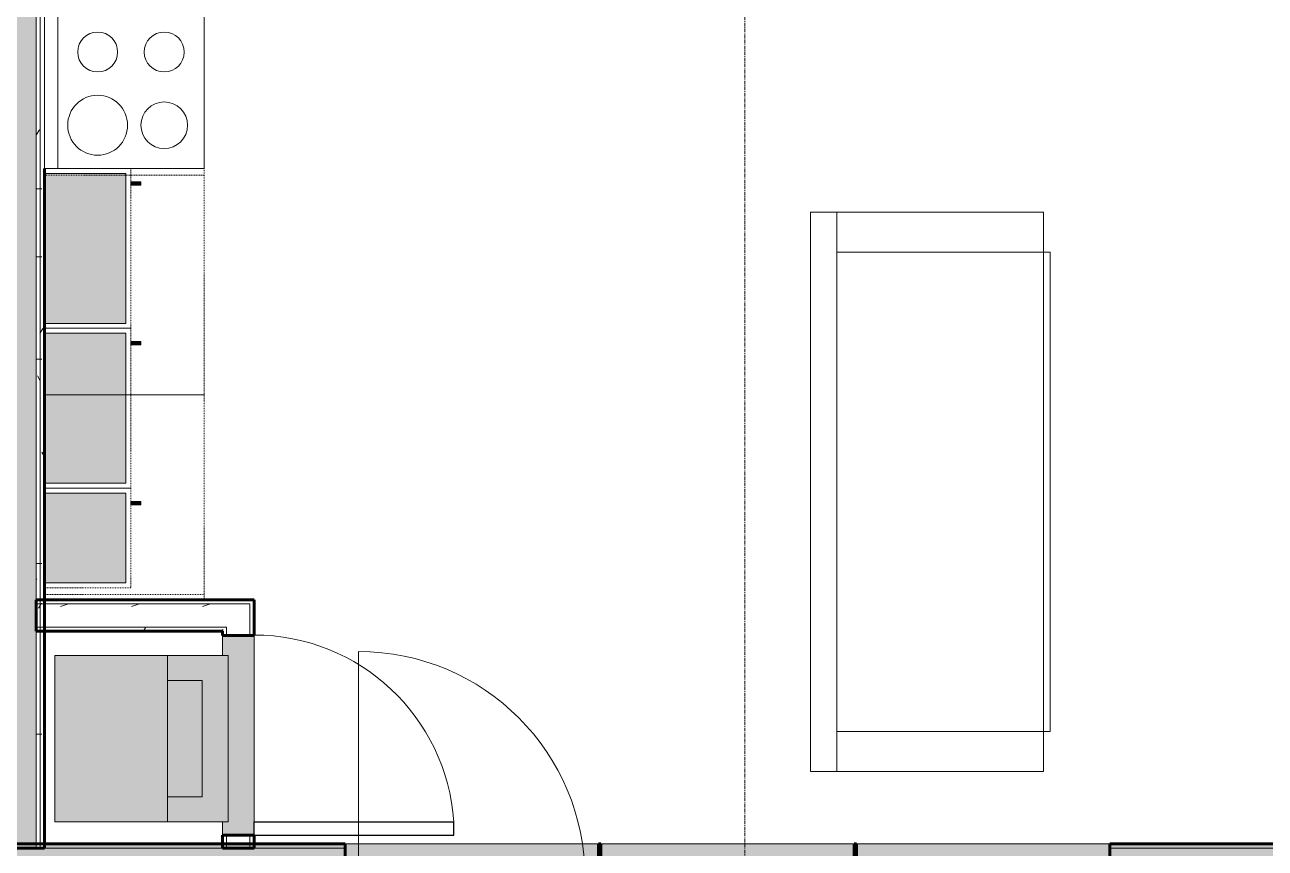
# Model space of a CAD drawing. Header units: inches. Extents: x -4061 to -1937, y 9836 to 11171.
# Drawn here: x -2935.5 to -2749.2, y 10018.1 to 10141.7 of the extents above; entities that cross this region are included whole.
import ezdxf

# ---------------------------------------------------------------- set-up
doc = ezdxf.new("R2010")
doc.units = ezdxf.units.IN
doc.header["$MEASUREMENT"] = 0
doc.linetypes.add('Dash', pattern=[0.25, 0.125, -0.125])
doc.linetypes.add('Grid Line 1_2_', pattern=[0.875, 0.5, -0.125, 0.125, -0.125])
for name, color, linetype, lineweight in [('0-1', 7, 'Continuous', 5), ('0-2', 7, 'Continuous', 9), ('A-DOOR-1', 7, 'Continuous', 9), ('A-DOOR-2', 50, 'Continuous', 30), ('A-GLAZ-2', 10, 'Continuous', 18), ('A-GLAZ-3', 27, 'Continuous', 18), ('A-GLAZ-4', 250, 'Continuous', 60), ('A-WALL', 113, 'Continuous', 18), ('A-WALL-1', 8, 'Continuous', 5), ('A-WALL-2', 250, 'Continuous', 60), ('A-WALL-3', 10, 'Continuous', 18), ('A-WALL-PATT-1', 7, 'Continuous', 9), ('A-WALL-PATT-2', 55, 'Continuous', 9), ('A-WALL-PATT-3', 53, 'Continuous', 9), ('A-WALL-PATT-6', 111, 'Continuous', 9), ('I-FURN', 30, 'Continuous', 9), ('I-FURN-2', 7, 'Continuous', 9), ('I-WALL-2', 2, 'Continuous', 60), ('P-SANR-FIXT-1', 53, 'Continuous', 9), ('P-SANR-FIXT-2', 7, 'Continuous', 9), ('Q-CASE-1', 53, 'Continuous', 9), ('Q-CASE-3', 7, 'Continuous', 9), ('Q-CASE-4', 7, 'Dash', 9), ('Q-CASE-HDLN-1', 7, 'Dash', 9), ('Q-SPCQ-1', 7, 'Continuous', 9), ('S-GRID-1', 1, 'Grid Line 1_2_', 9)]:
    doc.layers.add(name, color=color, linetype=linetype, lineweight=lineweight)
pattern_1 = [(0, (0, -1152), (20.48, 5.12), [0.845, -14.515, 0.845, -14.515, -81.92]), (0, (0, -1152), (20.48, 5.12), [-30.72, 0.845, -29.875, 0.845, -14.515, -35.84]), (0, (0, -1152), (20.48, 5.12), [-76.8, 0.845, -9.395, 0.845, -24.755]), (120, (7.68, -1149.44), (-14.67405, 15.1762003), [0.845, -14.515, 0.845, -14.515, -81.92]), (120, (7.68, -1149.44), (-14.67405, 15.1762003), [-30.72, 0.845, -29.875, 0.845, -14.515, -35.84]), (120, (7.68, -1149.44), (-14.67405, 15.1762003), [-76.8, 0.845, -9.395, 0.845, -24.755]), (240, (10.24, -1139.2), (-5.80595, -20.2962003), [0.845, -14.515, 0.845, -14.515, -81.92]), (240, (10.24, -1139.2), (-5.80595, -20.2962003), [-30.72, 0.845, -29.875, 0.845, -14.515, -35.84]), (240, (10.24, -1139.2), (-5.80595, -20.2962003), [-76.8, 0.845, -9.395, 0.845, -24.755])]
pattern_2 = [(216.87, (4.265, -1141.338), (31.9871619, 21.32545714), [5.331, -47.981]), (206.565, (10.662, -1144.536), (-10.662476, -10.6620098), [11.921, -11.921]), (198.435, (10.662, -1149.868), (-21.32449365, -10.6625869), [6.744, -26.974])]
pattern_3 = [(161.57, (0.32, -1151.68), (-2.560496185, -0.000537386), [0, -18.214, 2.022, 0]), (18.43, (-0.32, -1151.68), (-2.560496185, 0.000537386), [0, -18.214, 2.022, 0]), (108.43, (0.32, -1151.68), (1.27922091, -6.400876726), [6.07, -14.166]), (71.57, (-0.32, -1151.68), (1.27922091, 6.400876726), [6.07, -14.166])]

# ---------------------------------------------------------------- blocks, each defined once
blk = doc.blocks.new('Couch-Both_Arms-Generic - 1-1372852-ENLARGED RCP - 1ST FLOOR PLAN - WEST')
at = {"layer": 'I-FURN'}
for p, q in [((-42, 17.5), (-36, 17.5)), ((-42, -13.5), (-42, 17.5)), ((-36, 18.5), (36, 18.5)), ((-36, -13.5), (-36, 18.5)), ((-36, 17.5), (-36, -13.5)), ((36, 18.5), (36, -13.5)), ((36, 17.5), (42, 17.5)), ((36, -13.5), (36, 17.5)), ((42, 17.5), (42, -13.5)), ((-42, -13.5), (42, -13.5)), ((-36, -13.5), (-42, -13.5)), ((36, -13.5), (-36, -13.5)), ((42, -13.5), (36, -13.5))]:
    blk.add_line(p, q, dxfattribs=at)
at = {"layer": 'I-FURN-2'}
for p, q in [((-42, 17.5), (42, 17.5)), ((-42, -17.5), (-42, 17.5)), ((42, 17.5), (42, -17.5)), ((42, -17.5), (-42, -17.5))]:
    blk.add_line(p, q, dxfattribs=at)
blk = doc.blocks.new('Single-Flush - 30_ x 80_-1420870-ENLARGED RCP - 1ST FLOOR PLAN - WEST')
at = {"layer": 'A-DOOR-1'}
blk.add_arc((15, 2.375), 30.067, 93.81407, 180, dxfattribs=at)
at = {"layer": 'A-DOOR-2'}
for p, q in [((13, 2.375), (13, 32.375)), ((15, 32.375), (13, 32.375)), ((15, 2.375), (15, 32.375)), ((15, 2.375), (13, 2.375))]:
    blk.add_line(p, q, dxfattribs=at)
blk = doc.blocks.new('Stacked Washer and Dryer - 26_x25_ - Private-1352637-ENLARGED RCP - 1ST FLOOR PLAN - WEST')
at = {"layer": 'P-SANR-FIXT-1'}
blk.add_hatch(color=256, dxfattribs=at).paths.add_polyline_path([(0, -12.5), (26, -12.5), (26, 12.5), (0, 12.5)], flags=0)
at = {"layer": 'P-SANR-FIXT-2'}
for p, q in [((26, 12.5), (0, 12.5)), ((0, -12.5), (0, 12.5)), ((16.90625, 12.5), (16.90625, -12.5)), ((26, 12.5), (26, -12.5)), ((16.90625, 8.75), (22.09375, 8.75)), ((22.09375, 8.75), (22.09375, -8.75)), ((22.09375, -8.75), (16.90625, -8.75)), ((0, -12.5), (26, -12.5))]:
    blk.add_line(p, q, dxfattribs=at)
blk = doc.blocks.new('Range - 24_ x 24_-1352610-ENLARGED RCP - 1ST FLOOR PLAN - WEST')
at = {"layer": 'Q-SPCQ-1'}
for p, q in [((24, 24), (0, 24)), ((0, 24), (0, 0)), ((24, 0), (24, 24)), ((0, 22), (24, 22)), ((0, 0), (24, 0))]:
    blk.add_line(p, q, dxfattribs=at)
for centre, radius, start, end in [((6.5, 16), 4.5, 360, 180), ((17.5, 16), 3, 360, 180), ((6.5, 16), 4.5, 180, 0), ((17.5, 16), 3, 180, 0), ((6.5, 6), 3.5, 360, 180), ((17.5, 6), 3, 360, 180), ((6.5, 6), 3.5, 180, 0), ((17.5, 6), 3, 180, 0)]:
    blk.add_arc(centre, radius, start, end, dxfattribs=at)
blk = doc.blocks.new('OD_CW_Countertop - OD_CW_Countertop-2218266-ENLARGED RCP - 1ST FLOOR PLAN - WEST')
at = {"layer": 'Q-CASE-HDLN-1'}
for p, q in [((0.74, -24), (0.74, 0)), ((0.74, 0), (10.86, 0)), ((34.86, 0), (99.63, 0))]:
    blk.add_line(p, q, dxfattribs=at)
blk = doc.blocks.new('300 Series Wall Hung Cabinet_301 - 24_-2209253-ENLARGED RCP - 1ST FLOOR PLAN - WEST')
at = {"layer": 'Q-CASE-1'}
for points in [[(-10, 13.19), (-9.51, 13.19), (-9.51, 14.69), (-10, 14.69)], [(-11.25, 0.19), (11.25, 0.19), (11.25, 12.44), (-11.25, 12.44)]]:
    blk.add_hatch(color=256, dxfattribs=at).paths.add_polyline_path(points, flags=0)
at = {"layer": 'Q-CASE-3'}
for p, q in [((-9.51, 14.69), (-10, 14.69)), ((-10, 14.69), (-10, 13.19)), ((-10, 13.19), (-9.51, 13.19)), ((-9.51, 13.19), (-9.51, 14.69)), ((-11.25, 0.19), (-11.25, 12.44)), ((-11.25, 12.44), (11.25, 12.44)), ((11.25, 12.44), (11.25, 0.19))]:
    blk.add_line(p, q, dxfattribs=at)
at = {"layer": 'Q-CASE-4'}
for p, q in [((-12, 13.19), (12, 13.19)), ((12, 13.19), (12, 0.19))]:
    blk.add_line(p, q, dxfattribs=at)
blk = doc.blocks.new('300 Series Wall Hung Cabinet_301 - 24_-V29-ENLARGED RCP - 1ST FLOOR PLAN - WEST')
at = {"layer": 'Q-CASE-1'}
for points in [[(-10, 13.19), (-9.51, 13.19), (-9.51, 14.69), (-10, 14.69)], [(-11.25, 0.19), (11.25, 0.19), (11.25, 12.44), (-11.25, 12.44)]]:
    blk.add_hatch(color=256, dxfattribs=at).paths.add_polyline_path(points, flags=0)
at = {"layer": 'Q-CASE-3'}
for p, q in [((-9.51, 14.69), (-10, 14.69)), ((-10, 14.69), (-10, 13.19)), ((-10, 13.19), (-9.51, 13.19)), ((-9.51, 13.19), (-9.51, 14.69)), ((-11.25, 0.19), (-11.25, 12.44)), ((-11.25, 12.44), (11.25, 12.44)), ((11.25, 12.44), (11.25, 0.19))]:
    blk.add_line(p, q, dxfattribs=at)
at = {"layer": 'Q-CASE-4'}
for p, q in [((-12, 0.19), (-12, 13.19)), ((-12, 13.19), (12, 13.19)), ((12, 13.19), (12, 0.19))]:
    blk.add_line(p, q, dxfattribs=at)
blk = doc.blocks.new('300 Series Wall Hung Cabinet_301 - 15_-2215564-ENLARGED RCP - 1ST FLOOR PLAN - WEST')
at = {"layer": 'Q-CASE-1'}
for points in [[(-5.5, 13.19), (-5.01, 13.19), (-5.01, 14.69), (-5.5, 14.69)], [(-6.75, 12.44), (-6.75, 0.19), (6.75, 0.19), (6.75, 12.44), (6.29, 12.44)]]:
    blk.add_hatch(color=256, dxfattribs=at).paths.add_polyline_path(points, flags=0)
at = {"layer": 'Q-CASE-3'}
for p, q in [((-5.01, 14.69), (-5.5, 14.69)), ((-5.5, 14.69), (-5.5, 13.19)), ((-5.5, 13.19), (-5.01, 13.19)), ((-5.01, 13.19), (-5.01, 14.69)), ((-6.75, 0.19), (-6.75, 12.44)), ((-6.75, 12.44), (6.75, 12.44)), ((6.75, 12.44), (6.75, 0.19))]:
    blk.add_line(p, q, dxfattribs=at)
at = {"layer": 'Q-CASE-4'}
for p, q in [((-7.5, 0.19), (-7.5, 13.19)), ((-7.5, 13.19), (7.5, 13.19)), ((7.5, 13.19), (7.5, 0.19))]:
    blk.add_line(p, q, dxfattribs=at)
blk = doc.blocks.new('Base Cabinet-Double Door _ 1 Drawer - 33_-2223000-ENLARGED RCP - 1ST FLOOR PLAN - WEST')
at = {"layer": 'Q-CASE-4'}
for p, q in [((-15.76, -24), (-15.76, 0)), ((-15.76, 0), (17.24, 0)), ((17.24, 0), (17.24, -24)), ((17.24, -24), (-15.76, -24))]:
    blk.add_line(p, q, dxfattribs=at)
blk = doc.blocks.new('Base Cabinet-Double Door _ 1 Drawer - 30_-2164618-ENLARGED RCP - 1ST FLOOR PLAN - WEST')
at = {"layer": 'Q-CASE-4'}
for p, q in [((-14.26, -24), (-14.26, 0)), ((-14.26, 0), (15.74, 0)), ((15.74, 0), (15.74, -24)), ((15.74, -24), (-14.26, -24))]:
    blk.add_line(p, q, dxfattribs=at)
blk = doc.blocks.new('CTR - 1st Phase - Unit Layouts_rvt-1-ENLARGED RCP - 1ST FLOOR PLAN - WEST')
at = {"layer": 'A-WALL-1'}
blk.add_hatch(color=256, dxfattribs=at).paths.add_polyline_path([(-2901.65, 10020.03), (-2901.02, 10020.03), (-2901.02, 10050.03), (-2905.77, 10050.03), (-2905.77, 10047.03), (-2904.93, 10047.03), (-2904.93, 10022.03), (-2905.77, 10022.03), (-2905.77, 10020.03), (-2905.15, 10020.03)], flags=0)
at = {"layer": 'A-WALL-PATT-1'}
h = blk.add_hatch(dxfattribs=at)
h.set_pattern_fill('FP_1', color=256, style=0, pattern_type=2)
h.set_pattern_definition(pattern_1)
h.paths.add_polyline_path([(-2901.65, 10054.78), (-2901.65, 10055.4), (-2932.52, 10055.37), (-2932.52, 10054.78), (-2904.93, 10054.78)], flags=0)
h = blk.add_hatch(dxfattribs=at)
h.set_pattern_fill('FP_1', color=256, style=0, pattern_type=2)
h.set_pattern_definition(pattern_1)
h.paths.add_polyline_path([(-2920.27, 10050.65), (-2905.77, 10050.65), (-2905.77, 10051.28), (-2932.52, 10051.28), (-2932.52, 10050.65), (-2921.05, 10050.65)], flags=0)
h = blk.add_hatch(dxfattribs=at)
h.set_pattern_fill('FP_1', color=256, style=0, pattern_type=2)
h.set_pattern_definition(pattern_1)
h.paths.add_polyline_path([(-2905.57, 10018.71), (-2905.15, 10018.71), (-2905.15, 10020.03), (-2905.77, 10020.03), (-2905.77, 10018.71)], flags=0)
h.paths.add_polyline_path([(-2905.77, 10050.03), (-2905.15, 10050.03), (-2905.15, 10051.28), (-2905.77, 10051.28), (-2905.77, 10050.65)], flags=0)
at = {"layer": 'A-WALL-PATT-2'}
h = blk.add_hatch(dxfattribs=at)
h.set_pattern_fill('FP_2', color=256, style=0, pattern_type=2)
h.set_pattern_definition(pattern_2)
h.paths.add_polyline_path([(-2905.15, 10051.28), (-2905.15, 10054.78), (-2932.52, 10054.78), (-2932.52, 10051.28), (-2905.77, 10051.28)], flags=0)
h = blk.add_hatch(dxfattribs=at)
h.set_pattern_fill('FP_2', color=256, style=0, pattern_type=2)
h.set_pattern_definition(pattern_2)
h.paths.add_polyline_path([(-2901.65, 10018.71), (-2901.65, 10020.03), (-2905.15, 10020.03), (-2905.15, 10018.71), (-2902.78, 10018.71)], flags=0)
h.paths.add_polyline_path([(-2904.93, 10050.03), (-2901.65, 10050.03), (-2901.65, 10054.78), (-2905.15, 10054.76), (-2905.15, 10050.03)], flags=0)
at = {"layer": 'A-WALL-2'}
for p, q in [((-2933.77, 10055.4), (-2905.77, 10055.4)), ((-2933.77, 10050.65), (-2933.77, 10055.4)), ((-2905.77, 10055.4), (-2901.65, 10055.4)), ((-2901.65, 10055.4), (-2901.02, 10055.4)), ((-2901.02, 10055.4), (-2901.02, 10050.03)), ((-2905.77, 10050.65), (-2933.77, 10050.65)), ((-2905.77, 10050.03), (-2905.77, 10050.65)), ((-2901.02, 10050.03), (-2905.77, 10050.03)), ((-2905.77, 10018.09), (-2905.77, 10020.03)), ((-2905.77, 10020.03), (-2901.02, 10020.03)), ((-2901.02, 10020.03), (-2901.02, 10018.09)), ((-2901.02, 10018.09), (-2905.77, 10018.09))]:
    blk.add_line(p, q, dxfattribs=at)
at = {"layer": 'A-WALL-3'}
for p, q in [((-2905.77, 10054.78), (-2933.77, 10054.78)), ((-2905.15, 10054.78), (-2905.77, 10054.78)), ((-2901.65, 10054.78), (-2905.15, 10054.78)), ((-2901.65, 10050.03), (-2901.65, 10054.78)), ((-2905.77, 10051.28), (-2933.77, 10051.28)), ((-2905.15, 10051.28), (-2905.77, 10051.28)), ((-2905.77, 10050.03), (-2905.77, 10047.03)), ((-2905.15, 10050.03), (-2905.15, 10051.28)), ((-2901.02, 10020.03), (-2901.02, 10050.03)), ((-2905.77, 10022.03), (-2905.77, 10020.03)), ((-2905.15, 10018.09), (-2905.15, 10020.03)), ((-2901.65, 10018.09), (-2901.65, 10020.03))]:
    blk.add_line(p, q, dxfattribs=at)
at = {"layer": '0-2'}
for name, p, rotation in [('OD_CW_Countertop - OD_CW_Countertop-2218266-ENLARGED RCP - 1ST FLOOR PLAN - WEST', (-2908.52, 10155.03), 269.9999999999937), ('Range - 24_ x 24_-1352610-ENLARGED RCP - 1ST FLOOR PLAN - WEST', (-2908.52, 10120.16), 90.00000000000495), ('300 Series Wall Hung Cabinet_301 - 24_-2209253-ENLARGED RCP - 1ST FLOOR PLAN - WEST', (-2932.71, 10108.16), 269.9999999999995), ('Base Cabinet-Double Door _ 1 Drawer - 33_-2223000-ENLARGED RCP - 1ST FLOOR PLAN - WEST', (-2932.52, 10101.93), 89.99999999998872), ('Couch-Both_Arms-Generic - 1-1372852-ENLARGED RCP - 1ST FLOOR PLAN - WEST', (-2799.97, 10071.62), 269.9999999999973), ('300 Series Wall Hung Cabinet_301 - 24_-V29-ENLARGED RCP - 1ST FLOOR PLAN - WEST', (-2932.71, 10084.16), 269.9999999999995), ('Base Cabinet-Double Door _ 1 Drawer - 30_-2164618-ENLARGED RCP - 1ST FLOOR PLAN - WEST', (-2932.52, 10070.43), 89.99999999998872), ('300 Series Wall Hung Cabinet_301 - 15_-2215564-ENLARGED RCP - 1ST FLOOR PLAN - WEST', (-2932.71, 10064.66), 269.9999999999995), ('Single-Flush - 30_ x 80_-1420870-ENLARGED RCP - 1ST FLOOR PLAN - WEST', (-2903.4, 10035.03), 269.9999999999832)]:
    blk.add_blockref(name, p, dxfattribs=dict(at, rotation=rotation))
blk.add_blockref('Stacked Washer and Dryer - 26_x25_ - Private-1352637-ENLARGED RCP - 1ST FLOOR PLAN - WEST', (-2930.93, 10034.53), dxfattribs=at)
blk = doc.blocks.new('_THE_ WINDOW _ DOOR - Door - 1st Floor-2113385-ENLARGED RCP - 1ST FLOOR PLAN - WEST')
at = {"layer": 'A-GLAZ-2'}
blk.add_hatch(color=256, dxfattribs=at).paths.add_polyline_path([(-13.24, 3.31), (-17.01, 3.31), (-17.01, 2.81), (17.01, 2.81), (17.01, 3.31), (-12.01, 3.31)], flags=0)
at = {"layer": 'A-GLAZ-3'}
h = blk.add_hatch(color=256, dxfattribs=at)
h.paths.add_polyline_path([(-17.01, 4.81), (-19.01, 4.81), (-19.01, 4.31), (-17.01, 4.31)], flags=0)
h.paths.add_polyline_path([(17.42, 4.81), (17.01, 4.81), (17.01, 4.31), (19.01, 4.31), (19.01, 4.81)], flags=0)
h.paths.add_polyline_path([(18.26, 3.31), (17.01, 3.31), (17.01, 0.81), (19.01, 0.81), (19.01, 3.31)], flags=0)
h.paths.add_polyline_path([(-19.01, 3.31), (-19.01, 0.81), (-17.01, 0.81), (-17.01, 3.31), (-17.76, 3.31)], flags=0)
for points in [[(-17.01, 4.31), (-19.01, 4.31), (-19.01, 3.31), (19.01, 3.31), (19.01, 4.31), (-13.24, 4.31)], [(-12.01, 2.81), (-12.01, 2.31), (12.01, 2.31), (12.01, 2.81)]]:
    blk.add_hatch(color=256, dxfattribs=at).paths.add_polyline_path(points, flags=0)
h = blk.add_hatch(color=256, dxfattribs=at)
h.paths.add_polyline_path([(17.01, 4.81), (-17.01, 4.81), (-17.01, 4.31), (17.01, 4.31)], flags=0)
h.paths.add_polyline_path([(-13.24, 2.31), (-17.01, 2.31), (-17.01, 0.81), (17.01, 0.81), (17.01, 2.31), (-12.01, 2.31)], flags=0)
h = blk.add_hatch(color=256, dxfattribs=at)
h.paths.add_polyline_path([(-13.26, 2.81), (-17.01, 2.81), (-17.01, 2.31), (-12.01, 2.31), (-12.01, 2.81), (-13.24, 2.81)], flags=0)
h.paths.add_polyline_path([(17.01, 2.81), (12.01, 2.81), (12.01, 2.31), (17.01, 2.31)], flags=0)
at = {"layer": 'A-GLAZ-2'}
for p, q in [((19.01, 4.31), (-19.01, 4.31)), ((-19.01, 4.31), (-19.01, 3.31)), ((17.01, 4.81), (-17.01, 4.81)), ((19.01, 4.31), (19.01, 3.31)), ((-19.01, 3.31), (19.01, 3.31)), ((-12.01, 2.31), (12.01, 2.31)), ((-17.01, 0.81), (17.01, 0.81)), ((17.01, -33.21), (17.01, 0.81))]:
    blk.add_line(p, q, dxfattribs=at)
blk.add_arc((17.01, 0.81), 34.03, 180, 270, dxfattribs=at)
at = {"layer": 'A-GLAZ-4'}
for p, q in [((-19.01, 4.31), (-19.01, 4.81)), ((-19.01, 4.81), (-17.01, 4.81)), ((-17.01, 4.81), (-17.01, 4.31)), ((17.01, 4.31), (17.01, 4.81)), ((17.01, 4.81), (19.01, 4.81)), ((19.01, 4.81), (19.01, 4.31)), ((-17.01, 2.31), (-17.01, 3.31)), ((-17.01, 2.81), (-17.01, 3.31)), ((-17.01, 3.31), (-17.01, 0.81)), ((17.01, 2.81), (-17.01, 2.81)), ((-12.01, 2.31), (-17.01, 2.31)), ((-12.01, 3.31), (-12.01, 2.31)), ((12.01, 2.31), (12.01, 3.31)), ((17.01, 2.31), (12.01, 2.31)), ((17.01, 3.31), (17.01, 2.31)), ((17.01, 3.31), (17.01, 2.81)), ((17.01, 0.81), (17.01, 3.31)), ((-17.01, 0.81), (-19.01, 0.81)), ((19.01, 0.81), (17.01, 0.81))]:
    blk.add_line(p, q, dxfattribs=at)
blk = doc.blocks.new('CTR - 1st Phase - Shell_rvt-1-ENLARGED RCP - 1ST FLOOR PLAN - WEST')
at = {"layer": 'A-WALL-1'}
for points in [[(-2849.31, 10013.59), (-2849.31, 10018.71), (-2887.34, 10018.71), (-2887.34, 10013.59), (-2851.31, 10013.59)], [(-2812.91, 10013.59), (-2810.91, 10013.59), (-2810.91, 10018.71), (-2848.94, 10018.71), (-2848.94, 10013.59), (-2829.07, 10013.59)], [(-2798.42, 10013.59), (-2772.51, 10013.59), (-2772.51, 10018.71), (-2810.54, 10018.71), (-2810.54, 10013.59), (-2808.54, 10013.59)]]:
    blk.add_hatch(color=256, dxfattribs=at).paths.add_polyline_path(points, flags=0)
at = {"layer": 'A-WALL-PATT-2'}
h = blk.add_hatch(dxfattribs=at)
h.set_pattern_fill('FP_1', color=256, style=0, pattern_type=2)
h.set_pattern_definition(pattern_1)
h.paths.add_polyline_path([(-2951.71, 10018.09), (-2938.52, 10018.09), (-2938.52, 10018.71), (-2983.71, 10018.71), (-2983.71, 10018.09), (-2965.15, 10018.09)], flags=0)
h.paths.add_polyline_path([(-2932.52, 10018.09), (-2887.34, 10018.09), (-2887.34, 10018.71), (-2932.52, 10018.71), (-2932.52, 10018.42)], flags=0)
h.paths.add_polyline_path([(-3141.32, 10018.09), (-3140.12, 10018.09), (-3140.12, 10018.71), (-3141.32, 10018.71)], flags=0)
h.paths.add_polyline_path([(-3132.92, 10018.09), (-3132.92, 10018.71), (-3134.12, 10018.71), (-3134.12, 10018.09)], flags=0)
h.paths.add_polyline_path([(-2646.55, 10018.09), (-2642.24, 10018.09), (-2642.24, 10018.71), (-2649.62, 10018.71), (-2649.62, 10018.09)], flags=0)
h.paths.add_polyline_path([(-2848.94, 10018.09), (-2848.94, 10018.71), (-2849.31, 10018.71), (-2849.31, 10018.09)], flags=0)
h.paths.add_polyline_path([(-2704.07, 10018.09), (-2689.62, 10018.09), (-2689.62, 10018.71), (-2708.62, 10018.71), (-2708.62, 10018.09), (-2704.07, 10018.09)], flags=0)
h.paths.add_polyline_path([(-2738.62, 10018.09), (-2738.62, 10018.71), (-2741.47, 10018.71), (-2741.47, 10018.09), (-2738.8, 10018.09)], flags=0)
h.paths.add_polyline_path([(-2810.91, 10018.09), (-2810.54, 10018.09), (-2810.54, 10018.71), (-2810.91, 10018.71)], flags=0)
h.paths.add_polyline_path([(-2772.51, 10018.09), (-2744.97, 10018.09), (-2744.97, 10018.71), (-2772.51, 10018.71)], flags=0)
h.paths.add_polyline_path([(-3101.1, 10018.09), (-3101.1, 10018.71), (-3102.92, 10018.71), (-3102.92, 10018.09)], flags=0)
h.paths.add_polyline_path([(-3060.14, 10018.09), (-3060.14, 10018.71), (-3097.6, 10018.71), (-3097.6, 10018.09), (-3074.34, 10018.09)], flags=0)
h.paths.add_polyline_path([(-3022.11, 10018.09), (-3021.74, 10018.09), (-3021.74, 10018.71), (-3022.11, 10018.71)], flags=0)
h.paths.add_polyline_path([(-3171.32, 10018.09), (-3171.32, 10018.71), (-3173.02, 10018.69), (-3173.02, 10018.09)], flags=0)
h.paths.add_polyline_path([(-3252.51, 10018.09), (-3252.14, 10018.09), (-3252.14, 10018.71), (-3252.51, 10018.71)], flags=0)
h.paths.add_polyline_path([(-3214.11, 10018.09), (-3176.52, 10018.09), (-3176.52, 10018.71), (-3214.11, 10018.71)], flags=0)
h.paths.add_polyline_path([(-3477.22, 10018.09), (-3477.22, 10018.71), (-3479.54, 10018.71), (-3479.54, 10018.09)], flags=0)
h.paths.add_polyline_path([(-3442.23, 10018.09), (-3405.42, 10018.09), (-3405.42, 10018.71), (-3473.72, 10018.71), (-3473.72, 10018.09), (-3457.56, 10018.09)], flags=0)
h.paths.add_polyline_path([(-3290.54, 10018.09), (-3290.54, 10018.71), (-3335.72, 10018.71), (-3335.72, 10018.09), (-3319.6, 10018.09)], flags=0)
h.paths.add_polyline_path([(-3341.72, 10018.09), (-3341.72, 10018.71), (-3367.4, 10018.71), (-3367.4, 10018.09), (-3350.26, 10018.09)], flags=0)
h.paths.add_polyline_path([(-3559.71, 10018.09), (-3516.25, 10018.09), (-3516.25, 10018.71), (-3559.71, 10018.71)], flags=0)
h.paths.add_polyline_path([(-3597.74, 10018.09), (-3597.74, 10018.71), (-3598.11, 10018.71), (-3598.11, 10018.09)], flags=0)
h.paths.add_polyline_path([(-3512.12, 10018.09), (-3509.54, 10018.09), (-3509.54, 10018.71), (-3512.12, 10018.71), (-3512.12, 10018.12)], flags=0)
h.paths.add_polyline_path([(-3636.51, 10018.09), (-3636.14, 10018.09), (-3636.14, 10018.71), (-3636.51, 10018.71)], flags=0)
h.paths.add_polyline_path([(-3687.49, 10018.09), (-3674.54, 10018.09), (-3674.54, 10018.71), (-3770.72, 10018.71), (-3770.72, 10018.09), (-3702.57, 10018.09)], flags=0)
h.paths.add_polyline_path([(-3822.19, 10018.09), (-3808.75, 10018.09), (-3808.75, 10018.71), (-3822.2, 10018.71), (-3822.2, 10018.09)], flags=0)
at = {"layer": 'A-WALL-PATT-3'}
h = blk.add_hatch(dxfattribs=at)
h.set_pattern_fill('FP_10', color=256, style=0, pattern_type=2)
h.set_pattern_definition(pattern_3)
h.paths.add_polyline_path([(-2649.07, 10012.59), (-2642.24, 10012.59), (-2642.24, 10018.09), (-2649.62, 10018.09), (-2649.62, 10012.59)], flags=0)
h.paths.add_polyline_path([(-2772.51, 10012.59), (-2738.62, 10012.59), (-2738.62, 10018.09), (-2772.51, 10018.09)], flags=0)
h.paths.add_polyline_path([(-2708.62, 10012.59), (-2689.62, 10012.59), (-2689.62, 10018.09), (-2708.62, 10018.09), (-2708.62, 10015.87)], flags=0)
h.paths.add_polyline_path([(-2810.54, 10012.59), (-2810.54, 10018.09), (-2810.91, 10018.09), (-2810.91, 10012.59)], flags=0)
h.paths.add_polyline_path([(-2848.94, 10012.59), (-2848.94, 10018.09), (-2849.31, 10018.09), (-2849.31, 10012.59)], flags=0)
h.paths.add_polyline_path([(-2890.39, 10012.59), (-2887.34, 10012.59), (-2887.34, 10018.09), (-2983.71, 10018.09), (-2983.71, 10012.59), (-2921.05, 10012.59)], flags=0)
h.paths.add_polyline_path([(-3022.11, 10012.59), (-3021.74, 10012.59), (-3021.74, 10018.09), (-3022.11, 10018.09), (-3022.11, 10013.59)], flags=0)
h.paths.add_polyline_path([(-3132.92, 10012.59), (-3132.92, 10018.09), (-3141.32, 10018.09), (-3141.32, 10012.59), (-3134.12, 10012.59)], flags=0)
h.paths.add_polyline_path([(-3060.14, 10012.59), (-3060.14, 10018.09), (-3102.92, 10018.09), (-3102.92, 10012.59), (-3074.34, 10012.59)], flags=0)
h.paths.add_polyline_path([(-3171.32, 10012.59), (-3171.32, 10018.09), (-3214.11, 10018.09), (-3214.11, 10012.59), (-3196.97, 10012.59)], flags=0)
h.paths.add_polyline_path([(-3252.14, 10012.59), (-3252.14, 10018.09), (-3252.51, 10018.09), (-3252.51, 10012.59)], flags=0)
h.paths.add_polyline_path([(-3472.89, 10012.59), (-3405.42, 10012.59), (-3405.42, 10018.09), (-3479.54, 10018.09), (-3479.54, 10012.59)], flags=0)
h.paths.add_polyline_path([(-3367.4, 10012.59), (-3290.54, 10012.59), (-3290.54, 10018.09), (-3367.4, 10018.09)], flags=0)
h.paths.add_polyline_path([(-3636.51, 10012.59), (-3636.14, 10012.59), (-3636.14, 10018.09), (-3636.51, 10018.09), (-3636.51, 10013.59)], flags=0)
h.paths.add_polyline_path([(-3597.74, 10012.59), (-3597.74, 10018.09), (-3598.11, 10018.09), (-3598.11, 10012.59)], flags=0)
h.paths.add_polyline_path([(-3770.72, 10012.59), (-3674.54, 10012.59), (-3674.54, 10018.09), (-3770.72, 10018.09)], flags=0)
h.paths.add_polyline_path([(-3516.25, 10012.59), (-3509.54, 10012.59), (-3509.54, 10018.09), (-3559.71, 10018.09), (-3559.71, 10012.59), (-3534.21, 10012.59)], flags=0)
h.paths.add_polyline_path([(-3819.83, 10012.59), (-3808.75, 10012.59), (-3808.75, 10018.09), (-3822.82, 10018.09), (-3822.82, 10012.59), (-3822.2, 10012.59)], flags=0)
at = {"layer": 'A-WALL-2'}
for p, q in [((-2983.71, 10018.71), (-2887.34, 10018.71)), ((-2887.34, 10018.71), (-2887.34, 10011.09)), ((-2849.31, 10011.09), (-2849.31, 10018.71)), ((-2849.31, 10018.71), (-2848.94, 10018.71)), ((-2848.94, 10018.71), (-2848.94, 10011.09)), ((-2810.91, 10011.09), (-2810.91, 10018.71)), ((-2810.91, 10018.71), (-2810.54, 10018.71)), ((-2810.54, 10018.71), (-2810.54, 10011.09)), ((-2772.51, 10011.09), (-2772.51, 10018.71)), ((-2772.51, 10018.71), (-2738.62, 10018.71))]:
    blk.add_line(p, q, dxfattribs=at)
at = {"layer": 'A-WALL-3'}
for p, q in [((-2983.71, 10018.09), (-2887.34, 10018.09)), ((-2849.31, 10018.71), (-2887.34, 10018.71)), ((-2849.31, 10018.09), (-2848.94, 10018.09)), ((-2810.91, 10018.71), (-2848.94, 10018.71)), ((-2810.91, 10018.09), (-2810.54, 10018.09)), ((-2772.51, 10018.71), (-2810.54, 10018.71)), ((-2772.51, 10018.09), (-2738.62, 10018.09))]:
    blk.add_line(p, q, dxfattribs=at)
at = {"layer": 'S-GRID-1'}
blk.add_line((-2827.32, 9836.18), (-2827.32, 11138.35), dxfattribs=at)
at = {"layer": '0-2', "rotation": 180}
blk.add_blockref('_THE_ WINDOW _ DOOR - Door - 1st Floor-2113385-ENLARGED RCP - 1ST FLOOR PLAN - WEST', (-2868.32, 10014.4), dxfattribs=at)

msp = doc.modelspace()

# ---------------------------------------------------------------- hatches: boundary and pattern name
at = {"layer": 'A-WALL-PATT-6'}
h = msp.add_hatch(dxfattribs=at)
h.set_pattern_fill('FP_10', color=256, style=0, pattern_type=2)
h.set_pattern_definition(pattern_3)
h.paths.add_polyline_path([(-2937.27, 10018.09), (-2933.77, 10018.09), (-2933.77, 10377.39), (-2937.27, 10377.39), (-2937.27, 10021.51)], flags=0)
h = msp.add_hatch(dxfattribs=at)
h.set_pattern_fill('FP_1', color=256, style=0, pattern_type=2)
h.set_pattern_definition(pattern_1)
h.paths.add_polyline_path([(-2933.15, 10018.09), (-2933.15, 10181.79), (-2933.77, 10181.79), (-2933.77, 10018.09)], flags=0)
h.paths.add_polyline_path([(-2933.77, 10185.29), (-2933.15, 10185.29), (-2933.15, 10376.76), (-2933.77, 10376.76), (-2933.77, 10230.02)], flags=0)
h = msp.add_hatch(dxfattribs=at)
h.set_pattern_fill('FP_1', color=256, style=0, pattern_type=2)
h.set_pattern_definition(pattern_1)
h.paths.add_polyline_path([(-2932.52, 10018.09), (-2932.52, 10181.79), (-2933.15, 10181.79), (-2933.15, 10018.09)], flags=0)
h.paths.add_polyline_path([(-2933.15, 10185.29), (-2932.52, 10185.29), (-2932.52, 10376.14), (-2933.15, 10376.14), (-2933.15, 10229.43)], flags=0)

# ---------------------------------------------------------------- linework, layer by layer
at = {"layer": 'A-WALL'}
for p, q in [((-2933.77, 10377.39), (-2933.77, 10018.09)), ((-2933.15, 10376.76), (-2933.15, 10018.09))]:
    msp.add_line(p, q, dxfattribs=at)
at = {"layer": 'I-WALL-2'}
for p, q in [((-2932.52, 10120.16), (-2932.52, 10018.09)), ((-2932.52, 10018.09), (-2938.52, 10018.09))]:
    msp.add_line(p, q, dxfattribs=at)

# ---------------------------------------------------------------- block references
at = {"layer": '0-1'}
for name in ['CTR - 1st Phase - Shell_rvt-1-ENLARGED RCP - 1ST FLOOR PLAN - WEST', 'CTR - 1st Phase - Unit Layouts_rvt-1-ENLARGED RCP - 1ST FLOOR PLAN - WEST']:
    msp.add_blockref(name, (0, 0), dxfattribs=at)

doc.saveas('drawing.dxf')
